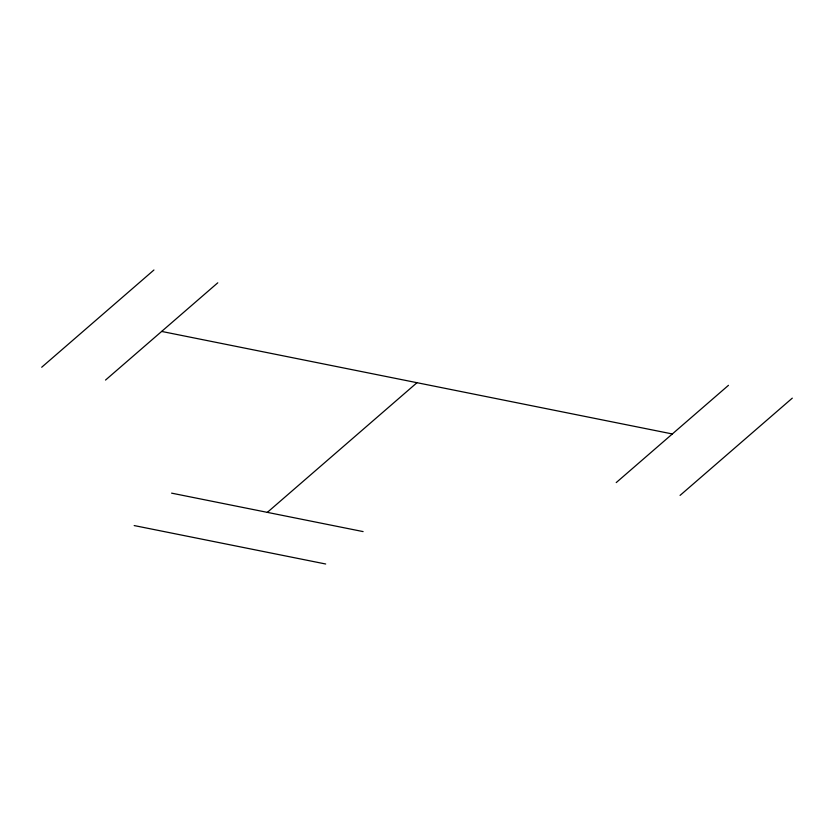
<?xml version="1.0" encoding="UTF-8"?>
<svg xmlns="http://www.w3.org/2000/svg" width="834" height="834" viewBox="0 0 834 834"><rect width="100%" height="100%" fill="white"/><g stroke="black" fill="none" stroke-linecap="round" stroke-linejoin="round"><path stroke-width="1.25" d="M41.7 367.241L153.936 269.997M105.532 380.064L217.778 282.809M267.349 512.368L417 382.691M616.222 482.584L728.468 385.329M680.064 495.396L792.3 398.141M161.65 331.432L672.34 433.961M171.595 493.144L363.103 531.592M134.18 525.566L325.687 564.003"/></g></svg>
